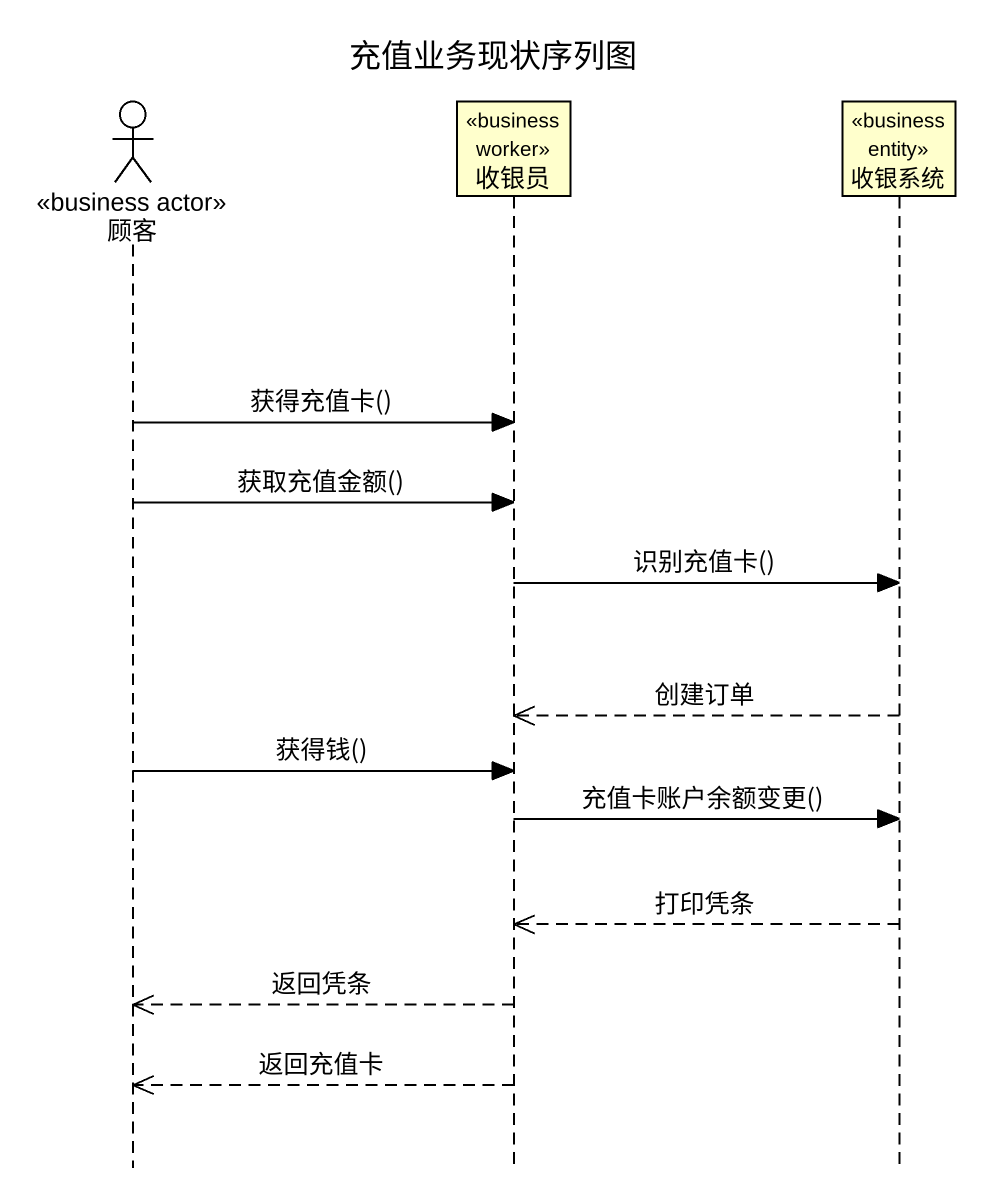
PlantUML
@startuml
title 充值业务现状序列图
hide footbox
actor 顾客 <<business actor>>
participant 收银员 <<business worker>>
participant 收银系统 <<business entity>>

顾客 -> 收银员 : 获得充值卡()
顾客 -> 收银员 : 获取充值金额()
收银员 -> 收银系统 : 识别充值卡()
收银系统 -->> 收银员 : 创建订单
顾客 -> 收银员 : 获得钱()
收银员 -> 收银系统 : 充值卡账户余额变更()
收银系统 -->> 收银员 : 打印凭条
收银员 -->> 顾客 : 返回凭条
收银员 -->> 顾客 : 返回充值卡
@enduml
